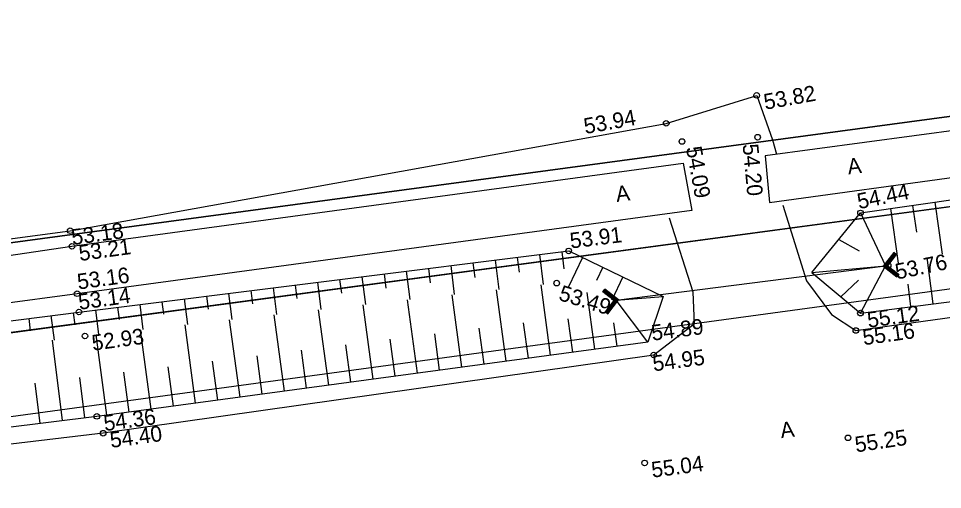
# Model space of a CAD drawing. Extents: x 638731 to 643862, y 6469287 to 6470072.
# Drawn here: x 640356.7 to 640397.98, y 6469712.49 to 6469733.53 of the extents above; entities that cross this region are included whole.
import ezdxf

# ---------------------------------------------------------------- set-up
doc = ezdxf.new("R2010")
doc.units = 0
for name, color, linetype in [('KORGUS-EH2000', 7, 'Continuous'), ('MOOTPIIR', 7, 'Continuous'), ('PIIR', 7, 'Continuous'), ('RELJEEF', 7, 'Continuous'), ('TEE', 7, 'Continuous'), ('TRUUP', 7, 'Continuous')]:
    doc.layers.add(name, color=color, linetype=linetype)

msp = doc.modelspace()

# ---------------------------------------------------------------- linework, layer by layer
at = {"layer": 'KORGUS-EH2000'}
for centre in [(640389.684, 6469730.097), (640385.64, 6469728.848), (640386.342, 6469728.038), (640389.723, 6469728.229), (640394.321, 6469724.844), (640359.007, 6469724.049), (640359.087, 6469723.353), (640381.284, 6469723.146), (640395.554, 6469722.5), (640380.747, 6469721.709), (640359.318, 6469721.234), (640359.402, 6469720.418), (640394.318, 6469720.368), (640359.669, 6469719.345), (640394.111, 6469719.59), (640385.081, 6469718.496), (640360.2, 6469715.754), (640360.481, 6469715.001), (640393.761, 6469714.795), (640384.673, 6469713.674)]:
    msp.add_circle(centre, 0.125, dxfattribs=at)
at = {"layer": 'MOOTPIIR'}
msp.add_lwpolyline([(640240.519, 6469699.987), (640423.793, 6469724.931), (640432.207, 6469626.297), (640259.655, 6469610.21)], close=True, dxfattribs=at)
at = {"layer": 'PIIR'}
msp.add_lwpolyline([(639977.91, 6469669.81), (640044.15, 6469678.99), (640077.08, 6469683.43), (640127.4, 6469690.17), (640144.13, 6469692.05), (640161.68, 6469693.42), (640244.76, 6469704.55), (640459.07, 6469733.26), (640564.74, 6469748.39), (640575.43, 6469749.98), (640978.08, 6469807.65), (641103.15, 6469825.14), (641258.87, 6469846.38), (641367.4, 6469861)], dxfattribs=at)
for points in [[(640240.76, 6469770.27), (640428.34, 6469786.74), (640444.2, 6469796.25), (640441.12, 6469734.93), (640248.51, 6469709), (640243.25, 6469708.29), (640237.36, 6469722.96), (640235.47, 6469770)], [(640248.51, 6469709), (640441.12, 6469734.93), (640565.76, 6469752.51), (640564.74, 6469748.39), (640459.07, 6469733.26), (640244.76, 6469704.55), (640243.25, 6469708.29)]]:
    msp.add_lwpolyline(points, close=True, dxfattribs=at)
at = {"layer": 'RELJEEF'}
for p, q in [((640396.644, 6469725.179), (640396.816, 6469723.987)), ((640397.634, 6469725.322), (640397.969, 6469722.997)), ((640394.321, 6469724.844), (640395.431, 6469722.474)), ((640395.654, 6469725.037), (640396.007, 6469722.593)), ((640380.972, 6469723.107), (640381.067, 6469722.344)), ((640377.995, 6469722.736), (640378.159, 6469721.419)), ((640378.987, 6469722.86), (640379.07, 6469722.195)), ((640379.98, 6469722.983), (640380.147, 6469721.642)), ((640381.902, 6469722.849), (640381.277, 6469721.547)), ((640397.564, 6469720.784), (640397.298, 6469722.859)), ((640374.026, 6469722.241), (640374.184, 6469720.973)), ((640375.018, 6469722.365), (640375.098, 6469721.725)), ((640376.01, 6469722.489), (640376.172, 6469721.196)), ((640377.003, 6469722.612), (640377.084, 6469721.96)), ((640382.804, 6469722.416), (640382.524, 6469721.833)), ((640371.049, 6469721.87), (640371.126, 6469721.254)), ((640372.041, 6469721.994), (640372.196, 6469720.75)), ((640373.033, 6469722.117), (640373.112, 6469721.489)), ((640383.705, 6469721.984), (640383.211, 6469720.954)), ((640368.072, 6469721.499), (640368.221, 6469720.304)), ((640369.064, 6469721.623), (640369.139, 6469721.019)), ((640370.057, 6469721.746), (640370.209, 6469720.527)), ((640378.489, 6469718.218), (640378.059, 6469721.408)), ((640380.471, 6469718.485), (640380.047, 6469721.631)), ((640396.572, 6469720.657), (640396.444, 6469721.657)), ((640364.103, 6469721.004), (640364.245, 6469719.858)), ((640365.095, 6469721.128), (640365.167, 6469720.549)), ((640366.087, 6469721.251), (640366.233, 6469720.081)), ((640367.08, 6469721.375), (640367.153, 6469720.784)), ((640376.507, 6469717.951), (640376.071, 6469721.185)), ((640382.453, 6469718.752), (640382.111, 6469721.291)), ((640361.126, 6469720.633), (640361.195, 6469720.078)), ((640362.118, 6469720.757), (640362.258, 6469719.635)), ((640363.11, 6469720.88), (640363.181, 6469720.314)), ((640372.543, 6469717.417), (640372.095, 6469720.739)), ((640374.525, 6469717.684), (640374.083, 6469720.962)), ((640384.813, 6469719.07), (640383.409, 6469720.946)), ((640358.149, 6469720.259), (640358.288, 6469719.165)), ((640359.141, 6469720.385), (640359.21, 6469719.839)), ((640360.133, 6469720.509), (640360.27, 6469719.412)), ((640368.578, 6469716.883), (640368.119, 6469720.293)), ((640370.56, 6469717.15), (640370.107, 6469720.516)), ((640357.157, 6469720.132), (640357.227, 6469719.584)), ((640364.614, 6469716.349), (640364.143, 6469719.847)), ((640366.596, 6469716.616), (640366.131, 6469720.07)), ((640379.48, 6469718.351), (640379.266, 6469719.935)), ((640381.462, 6469718.619), (640381.26, 6469720.116)), ((640383.444, 6469718.886), (640383.304, 6469719.927)), ((640360.65, 6469715.815), (640360.167, 6469719.401)), ((640362.632, 6469716.082), (640362.155, 6469719.624)), ((640375.516, 6469717.817), (640375.296, 6469719.445)), ((640377.498, 6469718.084), (640377.281, 6469719.69)), ((640358.666, 6469715.563), (640358.22, 6469719.156)), ((640371.551, 6469717.283), (640371.326, 6469718.955)), ((640373.534, 6469717.55), (640373.311, 6469719.2)), ((640369.569, 6469717.016), (640369.341, 6469718.71)), ((640365.605, 6469716.482), (640365.371, 6469718.22)), ((640367.587, 6469716.749), (640367.356, 6469718.465)), ((640361.641, 6469715.948), (640361.401, 6469717.73)), ((640363.623, 6469716.215), (640363.386, 6469717.975)), ((640359.658, 6469715.687), (640359.435, 6469717.486)), ((640357.673, 6469715.44), (640357.451, 6469717.233))]:
    msp.add_line(p, q, dxfattribs=at)
for points in [[(640392.146, 6469722.19), (640394.321, 6469724.844), (640415.035, 6469727.835), (640427.487, 6469729.387)], [(640392.146, 6469722.19), (640394.318, 6469720.368), (640415.737, 6469723.114), (640428.397, 6469724.784)], [(640393.346, 6469723.654), (640394.266, 6469723.145)], [(640260.519, 6469702.609), (640258.713, 6469704.482), (640259.79, 6469706.08), (640260.23, 6469706.411), (640263.875, 6469707.116), (640277.643, 6469709.587), (640286.223, 6469710.929), (640307.295, 6469713.836), (640333.621, 6469717.139), (640359.402, 6469720.418), (640381.284, 6469723.146), (640385.508, 6469721.118)], [(640392.146, 6469722.19), (640395.431, 6469722.474)], [(640394.318, 6469720.368), (640395.431, 6469722.474)], [(640393.441, 6469721.103), (640394.236, 6469721.844)], [(640385.508, 6469721.118), (640384.813, 6469719.07), (640360.2, 6469715.754), (640334.509, 6469712.562), (640308.205, 6469708.888), (640287.048, 6469706.155), (640277.429, 6469704.804), (640260.519, 6469702.609), (640260.382, 6469702.591)], [(640383.409, 6469720.946), (640385.508, 6469721.118)]]:
    msp.add_lwpolyline(points, dxfattribs=at)
at = {"layer": 'TEE'}
for p, q in [((640414.437, 6469730.675), (640390.059, 6469727.403)), ((640390.255, 6469725.317), (640414.87, 6469728.684)), ((640390.059, 6469727.403), (640390.255, 6469725.317)), ((640359.087, 6469723.353), (640386.393, 6469727.064)), ((640386.393, 6469727.064), (640386.779, 6469724.948)), ((640386.779, 6469724.948), (640359.318, 6469721.234)), ((640332.461, 6469719.513), (640359.087, 6469723.353)), ((640359.318, 6469721.234), (640333.424, 6469717.699))]:
    msp.add_line(p, q, dxfattribs=at)
for points in [[(640230.821, 6469705.374), (640232.042, 6469705.476), (640243.531, 6469706.732), (640255.857, 6469708.828), (640262.372, 6469709.748), (640263.305, 6469710.633), (640277.382, 6469712.724), (640285.716, 6469714.097), (640306.927, 6469716.781), (640334.615, 6469720.802), (640359.007, 6469724.049), (640385.64, 6469728.848), (640389.684, 6469730.097), (640390.381, 6469728.113), (640390.573, 6469727.472)], [(640390.847, 6469725.199), (640391.906, 6469721.806), (640393.019, 6469720.304), (640394.111, 6469719.59), (640415.598, 6469722.571), (640420.182, 6469723.054), (640428.223, 6469724.092)], [(640385.766, 6469724.633), (640386.826, 6469721.312), (640386.881, 6469719.87), (640385.081, 6469718.496), (640360.481, 6469715.001), (640343.944, 6469713.039), (640334.523, 6469711.997), (640308.235, 6469708.003), (640277.319, 6469703.965), (640252.055, 6469700.721), (640232.38, 6469697.987)]]:
    msp.add_lwpolyline(points, dxfattribs=at)
at = {"layer": 'TRUUP'}
for p, q in [((640395.807, 6469723.077), (640395.331, 6469722.461)), ((640395.83, 6469723.059), (640395.771, 6469723.031)), ((640395.919, 6469722.99), (640395.807, 6469723.077)), ((640395.649, 6469722.64), (640395.364, 6469722.503)), ((640395.683, 6469722.684), (640395.398, 6469722.547)), ((640395.863, 6469723.034), (640395.431, 6469722.474)), ((640395.717, 6469722.728), (640395.432, 6469722.591)), ((640395.751, 6469722.772), (640395.466, 6469722.635)), ((640395.785, 6469722.816), (640395.499, 6469722.679)), ((640395.919, 6469722.99), (640395.531, 6469722.487)), ((640395.819, 6469722.86), (640395.533, 6469722.723)), ((640395.853, 6469722.904), (640395.567, 6469722.767)), ((640395.887, 6469722.948), (640395.601, 6469722.811)), ((640395.918, 6469722.991), (640395.635, 6469722.855)), ((640395.896, 6469723.008), (640395.669, 6469722.899)), ((640395.874, 6469723.025), (640395.703, 6469722.943)), ((640395.852, 6469723.042), (640395.737, 6469722.987)), ((640395.331, 6469722.461), (640395.947, 6469721.986)), ((640395.615, 6469722.596), (640395.332, 6469722.46)), ((640395.581, 6469722.552), (640395.354, 6469722.443)), ((640395.547, 6469722.508), (640395.376, 6469722.426)), ((640395.542, 6469722.478), (640395.399, 6469722.409)), ((640395.564, 6469722.461), (640395.421, 6469722.392)), ((640395.431, 6469722.474), (640395.991, 6469722.042)), ((640395.587, 6469722.444), (640395.443, 6469722.375)), ((640395.609, 6469722.427), (640395.465, 6469722.358)), ((640395.631, 6469722.41), (640395.487, 6469722.341)), ((640395.653, 6469722.393), (640395.509, 6469722.324)), ((640395.531, 6469722.487), (640396.034, 6469722.098)), ((640395.675, 6469722.375), (640395.532, 6469722.307)), ((640395.697, 6469722.358), (640395.554, 6469722.289)), ((640395.72, 6469722.341), (640395.576, 6469722.272)), ((640395.742, 6469722.324), (640395.598, 6469722.255)), ((640395.764, 6469722.307), (640395.62, 6469722.238)), ((640395.786, 6469722.29), (640395.642, 6469722.221)), ((640395.808, 6469722.273), (640395.665, 6469722.204)), ((640395.83, 6469722.256), (640395.687, 6469722.187)), ((640395.853, 6469722.239), (640395.709, 6469722.17)), ((640395.875, 6469722.222), (640395.731, 6469722.153)), ((640395.897, 6469722.204), (640395.753, 6469722.136)), ((640395.919, 6469722.187), (640395.775, 6469722.118)), ((640395.941, 6469722.17), (640395.798, 6469722.101)), ((640395.963, 6469722.153), (640395.82, 6469722.084)), ((640395.986, 6469722.136), (640395.842, 6469722.067)), ((640396.008, 6469722.119), (640395.864, 6469722.05)), ((640396.03, 6469722.102), (640395.886, 6469722.033)), ((640396.007, 6469722.063), (640395.908, 6469722.016)), ((640395.973, 6469722.019), (640395.93, 6469721.999)), ((640396.034, 6469722.098), (640395.947, 6469721.986)), ((640382.806, 6469721.323), (640382.894, 6469721.435)), ((640382.834, 6469721.358), (640382.933, 6469721.405)), ((640382.868, 6469721.402), (640382.911, 6469721.422)), ((640383.509, 6469720.959), (640382.894, 6469721.435)), ((640383.309, 6469720.933), (640382.806, 6469721.323)), ((640382.811, 6469721.319), (640382.955, 6469721.388)), ((640382.833, 6469721.302), (640382.977, 6469721.371)), ((640383.409, 6469720.946), (640382.85, 6469721.379)), ((640382.855, 6469721.285), (640382.999, 6469721.354)), ((640382.877, 6469721.268), (640383.021, 6469721.337)), ((640382.899, 6469721.251), (640383.043, 6469721.319)), ((640382.922, 6469721.234), (640383.065, 6469721.302)), ((640382.944, 6469721.217), (640383.088, 6469721.285)), ((640382.966, 6469721.199), (640383.11, 6469721.268)), ((640382.988, 6469721.182), (640383.132, 6469721.251)), ((640383.01, 6469721.165), (640383.154, 6469721.234)), ((640383.032, 6469721.148), (640383.176, 6469721.217)), ((640383.054, 6469721.131), (640383.198, 6469721.199)), ((640383.076, 6469721.114), (640383.22, 6469721.182)), ((640383.099, 6469721.097), (640383.242, 6469721.165)), ((640383.121, 6469721.079), (640383.265, 6469721.148)), ((640383.143, 6469721.062), (640383.287, 6469721.131)), ((640383.165, 6469721.045), (640383.309, 6469721.114)), ((640383.187, 6469721.028), (640383.331, 6469721.097)), ((640383.209, 6469721.011), (640383.353, 6469721.079)), ((640383.231, 6469720.994), (640383.375, 6469721.062)), ((640383.253, 6469720.977), (640383.397, 6469721.045)), ((640383.276, 6469720.959), (640383.419, 6469721.028)), ((640383.293, 6469720.912), (640383.464, 6469720.994)), ((640383.298, 6469720.942), (640383.442, 6469721.011)), ((640382.92, 6469720.431), (640383.309, 6469720.933)), ((640382.952, 6469720.473), (640383.238, 6469720.609)), ((640382.976, 6469720.387), (640383.409, 6469720.946)), ((640382.986, 6469720.517), (640383.272, 6469720.653)), ((640383.02, 6469720.561), (640383.306, 6469720.697)), ((640383.032, 6469720.343), (640383.509, 6469720.959)), ((640383.054, 6469720.605), (640383.34, 6469720.741)), ((640383.089, 6469720.649), (640383.374, 6469720.785)), ((640383.123, 6469720.693), (640383.408, 6469720.829)), ((640383.157, 6469720.736), (640383.442, 6469720.873)), ((640383.191, 6469720.78), (640383.476, 6469720.917)), ((640383.225, 6469720.824), (640383.508, 6469720.959)), ((640383.259, 6469720.868), (640383.486, 6469720.976)), ((640382.92, 6469720.43), (640383.204, 6469720.565)), ((640382.92, 6469720.431), (640383.032, 6469720.343)), ((640382.943, 6469720.413), (640383.17, 6469720.521)), ((640382.965, 6469720.396), (640383.136, 6469720.477)), ((640382.987, 6469720.379), (640383.102, 6469720.433)), ((640383.009, 6469720.361), (640383.068, 6469720.39))]:
    msp.add_line(p, q, dxfattribs=at)
msp.add_lwpolyline([(640383.409, 6469720.946), (640395.431, 6469722.474)], dxfattribs=at)

# ---------------------------------------------------------------- texts
at = {"layer": 'KORGUS-EH2000'}
for s, rotation, p in [(' 53.82', 10.2145, (640389.808, 6469729.408)), (' 53.94', 10.2145, (640381.768, 6469728.323)), (' 54.09', 280.3382, (640386.473, 6469728.014)), (' 54.20', 275.3677, (640389.026, 6469728.164)), (' 54.44', 11.627, (640393.996, 6469724.958)), (' 53.18', 7.7822, (640358.856, 6469723.373)), (' 53.91', 7.1063, (640381.121, 6469723.221)), (' 53.21', 7.7822, (640359.182, 6469722.659)), (' 53.76', 11.627, (640395.695, 6469721.814)), (' 53.16', 7.7822, (640359.114, 6469721.385)), (' 53.14', 7.7822, (640359.163, 6469720.481)), (' 53.49', 342.9685, (640380.542, 6469721.04)), (' 55.12', 7.8985, (640394.414, 6469719.675)), (' 54.89', 7.4848, (640384.763, 6469719.1)), (' 55.16', 7.8985, (640394.207, 6469718.897)), (' 52.93', 7.7822, (640359.764, 6469718.651)), (' 54.95', 7.4848, (640384.819, 6469717.731)), (' 54.36', 7.7822, (640360.295, 6469715.06)), (' 54.40', 7.7822, (640360.576, 6469714.307)), (' 55.25', 8.5298, (640393.865, 6469714.103)), (' 55.04', 7.4848, (640384.764, 6469712.98))]:
    msp.add_text(s, height=0.7, rotation=rotation, dxfattribs=at).set_placement(p)
at = {"layer": 'TEE'}
for p in [(640393.777, 6469726.563), (640383.43, 6469725.334), (640390.778, 6469714.778)]:
    msp.add_text('A', height=0.7, rotation=7.047, dxfattribs=at).set_placement(p)

doc.saveas('drawing.dxf')
